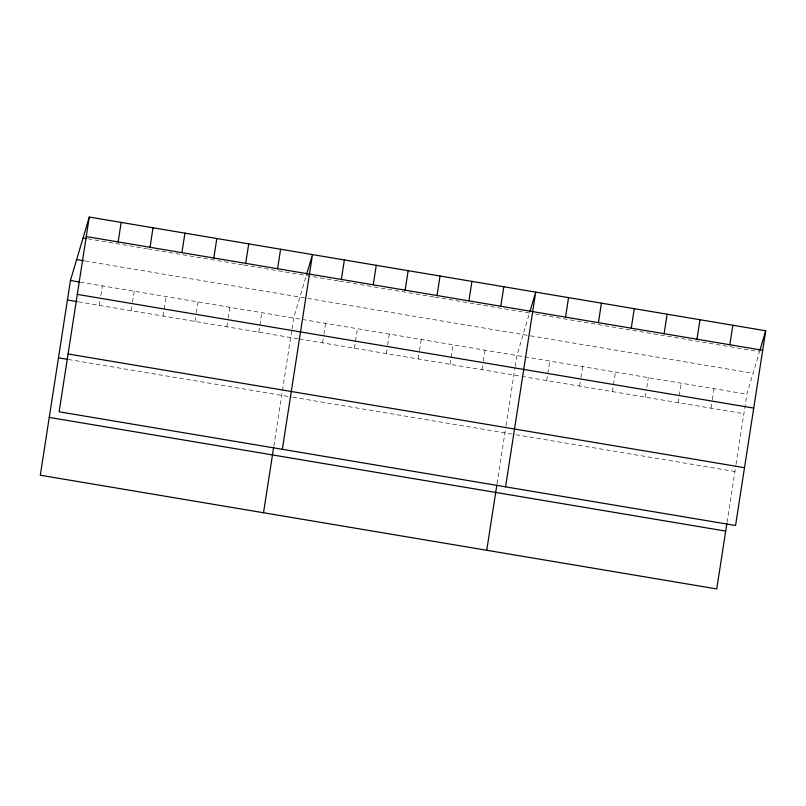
<?xml version="1.0" encoding="UTF-8"?>
<svg xmlns="http://www.w3.org/2000/svg" width="806" height="806" viewBox="0 0 806 806"><rect width="100%" height="100%" fill="white"/><g stroke="black" fill="none" stroke-linecap="round" stroke-linejoin="round"><path stroke-width="0.6" stroke-dasharray="4.03 3.02" d="M99.319 305.353L100.075 300.477M100.831 295.601L102.332 285.858M131.207 310.713L132.335 303.399M132.527 302.179L134.229 291.218M163.094 316.073L166.117 296.578M194.981 321.433L196.12 314.118M196.301 312.899L198.004 301.938M226.869 326.793L228.007 319.478M228.199 318.259L229.891 307.298M258.766 332.153L261.779 312.657M273.818 446.232L291.782 330.208M291.974 328.989L293.666 318.017L306.28 275.521M322.541 342.872L323.669 335.568M323.861 334.349L325.564 323.377M354.428 348.232L357.451 328.737M386.316 353.592L387.454 346.288M387.636 345.069L389.338 334.097M418.213 358.952L419.342 351.648M419.533 350.429L421.226 339.457M450.101 364.312L453.113 344.817M481.988 369.682L483.116 362.368M483.308 361.148L485 350.177M497.04 483.761L505.856 426.837M506.047 425.639L515.004 367.727M515.195 366.508L516.898 355.537L529.502 313.04M546.73 380.563L549.752 361.068M579.585 386.084L580.723 378.77M580.904 377.551L582.607 366.589M612.439 391.605L615.462 372.11M645.294 397.126L646.049 392.25M646.805 387.384L648.316 377.631M678.148 402.647L681.171 383.152M711.013 408.179L712.141 400.864M712.333 399.645L714.025 388.683M727.032 522.419L735.848 465.505M736.029 464.296L746.88 394.205L759.494 351.698L534.368 313.856M87.965 238.818L146.833 248.722M148.062 248.923L242.495 264.801M243.724 265.003L338.167 280.881M339.397 281.082L433.84 296.961M435.059 297.162L533.149 313.655M85.245 261.003L529.189 335.628M530.408 335.84L753.096 373.269M80.257 282.14L301.031 319.257M302.26 319.458L746.88 394.205M78.464 301.847L298.008 338.752M299.238 338.953L743.867 413.7M68.288 359.466L291.51 396.995M292.739 397.197L514.661 434.505M515.87 434.706L734.911 471.53"/><path stroke-width="1.21" d="M89.264 217.066L59.12 411.795L735.556 525.502L765.7 330.772L89.264 217.066L70.444 280.498L40.3 475.228L716.736 588.934L726.841 523.658M118.139 241.921L121.152 222.426M150.027 247.281L153.039 227.786M181.914 252.641L184.937 233.146M213.802 258.001L216.824 238.505M245.689 263.361L248.711 243.865M277.576 268.72L280.599 249.225M263.522 512.757L273.627 447.481M282.342 449.325L312.486 254.585L306.623 274.352M341.361 279.44L344.374 259.945M373.249 284.8L376.271 265.305M405.136 290.16L408.158 270.665M437.023 295.53L440.046 276.025M468.911 300.89L471.933 281.385M500.808 306.25L503.821 286.755M486.743 550.276L496.849 485M505.564 486.844L535.708 292.115L529.844 311.882M565.55 317.131L568.562 297.636M598.405 322.652L601.427 303.157M631.259 328.173L634.282 308.678M664.114 333.694L667.136 314.199M696.968 339.225L699.991 319.72M729.823 344.746L732.845 325.251M759.836 350.539L765.7 330.772M86.242 236.561L762.678 350.267M83.058 237.992L86.736 238.616M76.661 259.562L84.015 260.801M70.444 280.498L79.028 281.939M77.295 294.392L753.731 408.098M67.432 299.993L77.245 301.635M68.067 353.965L744.502 467.682M58.475 357.824L67.059 359.264M49.257 417.397L725.692 531.104"/></g></svg>
